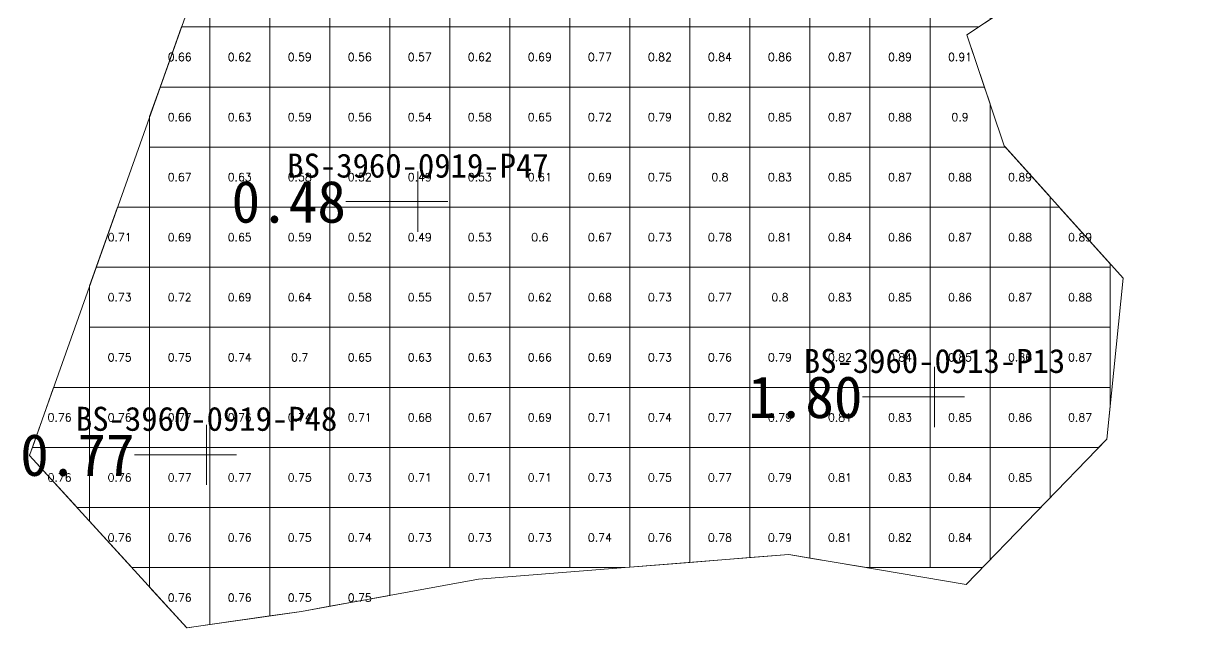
# Model space of a CAD drawing. Header units: inches. Extents: x 469979.2 to 470048.5, y 4349716 to 4349799.5.
# Drawn here: x 469979.21 to 469998.6, y 4349715.99 to 4349726.05 of the extents above; entities that cross this region are included whole.
import ezdxf
from ezdxf.enums import TextEntityAlignment as Align

# ---------------------------------------------------------------- set-up
doc = ezdxf.new("R2010")
doc.units = ezdxf.units.IN
doc.header["$MEASUREMENT"] = 0
for name, color, linetype, lineweight in [('孔口文字', 7, 'Continuous', 0), ('点', 7, 'Continuous', 0), ('爆区方格网', 7, 'Continuous', 0), ('线条', 7, 'Continuous', 0), ('钻孔', 7, 'Continuous', 0)]:
    doc.layers.add(name, color=color, linetype=linetype, lineweight=lineweight)
doc.styles.add('3dmine_textStyle_1', font='', dxfattribs={"height": 1})
doc.styles.add('3dmine_textStyle_2', font='txt.shx', dxfattribs={"height": 1, "bigfont": 'gbcbig.shx'})
doc.styles.add('3dmine_textStyle_3', font='', dxfattribs={"height": 1})
doc.styles.get('3dmine_textStyle_1').set_extended_font_data('宋体')
doc.styles.get('3dmine_textStyle_3').set_extended_font_data('SimSun-ExtB')

msp = doc.modelspace()

# ---------------------------------------------------------------- hatches: boundary and pattern name
at = {"layer": '钻孔', "linetype": 'Continuous', "lineweight": 0, "true_color": 0x808080, "extrusion": (0, 1, 0)}
msp.add_hatch(color=8, dxfattribs=at).paths.add_polyline_path([(-469986.79, 3950.175), (-469985.79, 3950.175), (-469985.79, 3961.175), (-469986.79, 3961.175)], flags=0)
at = {"layer": '钻孔', "linetype": 'Continuous', "lineweight": 0, "true_color": 0x00ffff, "extrusion": (0, -1, 0)}
msp.add_hatch(color=4, dxfattribs=at).paths.add_polyline_path([(469994.395, 3950.105), (469995.395, 3950.105), (469995.395, 3961.105), (469994.395, 3961.105)], flags=0)
at = {"layer": '钻孔', "linetype": 'Continuous', "lineweight": 0, "true_color": 0x00ffff, "extrusion": (0, 1, 0)}
msp.add_hatch(color=4, dxfattribs=at).paths.add_polyline_path([(-469983.269, 3950.273), (-469982.269, 3950.273), (-469982.269, 3961.273), (-469983.269, 3961.273)], flags=0)

# ---------------------------------------------------------------- linework, layer by layer
at = {"color": 4, "linetype": 'Continuous', "lineweight": 0, "true_color": 0x00ffff, "elevation": 3955.55}
msp.add_lwpolyline([(469981.939, 4349715.989), (469979.319, 4349718.857), (469979.319, 4349718.857), (469982.249, 4349727.115), (469986.942, 4349732.905), (469991.471, 4349738.415), (469994.49, 4349741.345), (469997.35, 4349738.576), (469998.986, 4349737.677), (470002.076, 4349739.66), (470004.151, 4349742.268), (470007.875, 4349739.742), (470008.312, 4349737.589), (470004.433, 4349733.597), (470000.499, 4349729.542), (469994.936, 4349725.857), (469995.557, 4349724.011), (469997.537, 4349721.806), (469997.264, 4349719.129), (469994.922, 4349716.71), (469991.967, 4349717.209), (469986.797, 4349716.795), (469983.848, 4349716.26), (469981.939, 4349715.989)], dxfattribs=at)
at = {"layer": '点', "color": 138, "linetype": 'Continuous', "lineweight": 0, "true_color": 0x004c4c}
for points, elevation in [([(469985.79, 4349722.582), (469985.79, 4349723.582)], 3961.175), ([(469986.29, 4349723.082), (469985.29, 4349723.082)], 3961.175), ([(469982.269, 4349718.367), (469982.269, 4349719.367)], 3961.273), ([(469982.769, 4349718.867), (469981.769, 4349718.867)], 3961.273)]:
    msp.add_lwpolyline(points, dxfattribs=dict(at, elevation=elevation))
at = {"layer": '点', "color": 4, "linetype": 'Continuous', "lineweight": 0, "true_color": 0x00ffff, "elevation": 3961.105}
for points in [[(469994.395, 4349719.33), (469994.395, 4349720.33)], [(469994.895, 4349719.83), (469993.895, 4349719.83)]]:
    msp.add_lwpolyline(points, dxfattribs=at)
at = {"layer": '爆区方格网', "color": 4, "linetype": 'Continuous', "lineweight": 0, "true_color": 0x00ffff, "elevation": 3961.273}
for points in [[(469983.32, 4349725.99), (469982.32, 4349725.99), (469982.32, 4349726.99), (469983.32, 4349726.99), (469983.32, 4349725.99)], [(469984.32, 4349725.99), (469983.32, 4349725.99), (469983.32, 4349726.99), (469984.32, 4349726.99), (469984.32, 4349725.99)], [(469985.32, 4349725.99), (469984.32, 4349725.99), (469984.32, 4349726.99), (469985.32, 4349726.99), (469985.32, 4349725.99)], [(469986.32, 4349725.99), (469985.32, 4349725.99), (469985.32, 4349726.99), (469986.32, 4349726.99), (469986.32, 4349725.99)], [(469987.32, 4349725.99), (469986.32, 4349725.99), (469986.32, 4349726.99), (469987.32, 4349726.99), (469987.32, 4349725.99)], [(469988.32, 4349725.99), (469987.32, 4349725.99), (469987.32, 4349726.99), (469988.32, 4349726.99), (469988.32, 4349725.99)], [(469989.32, 4349725.99), (469988.32, 4349725.99), (469988.32, 4349726.99), (469989.32, 4349726.99), (469989.32, 4349725.99)], [(469990.32, 4349725.99), (469989.32, 4349725.99), (469989.32, 4349726.99), (469990.32, 4349726.99), (469990.32, 4349725.99)], [(469991.32, 4349725.99), (469990.32, 4349725.99), (469990.32, 4349726.99), (469991.32, 4349726.99), (469991.32, 4349725.99)], [(469992.32, 4349725.99), (469991.32, 4349725.99), (469991.32, 4349726.99), (469992.32, 4349726.99), (469992.32, 4349725.99)], [(469993.32, 4349725.99), (469992.32, 4349725.99), (469992.32, 4349726.99), (469993.32, 4349726.99), (469993.32, 4349725.99)], [(469994.32, 4349725.99), (469993.32, 4349725.99), (469993.32, 4349726.99), (469994.32, 4349726.99), (469994.32, 4349725.99)], [(469995.32, 4349726.112), (469995.136, 4349725.99), (469994.32, 4349725.99), (469994.32, 4349726.99), (469995.32, 4349726.99), (469995.32, 4349726.112)], [(469982.32, 4349724.99), (469981.495, 4349724.99), (469981.85, 4349725.99), (469982.32, 4349725.99), (469982.32, 4349724.99)], [(469983.32, 4349724.99), (469982.32, 4349724.99), (469982.32, 4349725.99), (469983.32, 4349725.99), (469983.32, 4349724.99)], [(469984.32, 4349724.99), (469983.32, 4349724.99), (469983.32, 4349725.99), (469984.32, 4349725.99), (469984.32, 4349724.99)], [(469985.32, 4349724.99), (469984.32, 4349724.99), (469984.32, 4349725.99), (469985.32, 4349725.99), (469985.32, 4349724.99)], [(469986.32, 4349724.99), (469985.32, 4349724.99), (469985.32, 4349725.99), (469986.32, 4349725.99), (469986.32, 4349724.99)], [(469987.32, 4349724.99), (469986.32, 4349724.99), (469986.32, 4349725.99), (469987.32, 4349725.99), (469987.32, 4349724.99)], [(469988.32, 4349724.99), (469987.32, 4349724.99), (469987.32, 4349725.99), (469988.32, 4349725.99), (469988.32, 4349724.99)], [(469989.32, 4349724.99), (469988.32, 4349724.99), (469988.32, 4349725.99), (469989.32, 4349725.99), (469989.32, 4349724.99)], [(469990.32, 4349724.99), (469989.32, 4349724.99), (469989.32, 4349725.99), (469990.32, 4349725.99), (469990.32, 4349724.99)], [(469991.32, 4349724.99), (469990.32, 4349724.99), (469990.32, 4349725.99), (469991.32, 4349725.99), (469991.32, 4349724.99)], [(469992.32, 4349724.99), (469991.32, 4349724.99), (469991.32, 4349725.99), (469992.32, 4349725.99), (469992.32, 4349724.99)], [(469993.32, 4349724.99), (469992.32, 4349724.99), (469992.32, 4349725.99), (469993.32, 4349725.99), (469993.32, 4349724.99)], [(469994.32, 4349724.99), (469993.32, 4349724.99), (469993.32, 4349725.99), (469994.32, 4349725.99), (469994.32, 4349724.99)], [(469994.936, 4349725.857), (469995.227, 4349724.99), (469994.32, 4349724.99), (469994.32, 4349725.99), (469995.136, 4349725.99), (469994.936, 4349725.857)], [(469982.32, 4349723.99), (469981.32, 4349723.99), (469981.32, 4349724.498), (469981.495, 4349724.99), (469982.32, 4349724.99), (469982.32, 4349723.99)], [(469983.32, 4349723.99), (469982.32, 4349723.99), (469982.32, 4349724.99), (469983.32, 4349724.99), (469983.32, 4349723.99)], [(469984.32, 4349723.99), (469983.32, 4349723.99), (469983.32, 4349724.99), (469984.32, 4349724.99), (469984.32, 4349723.99)], [(469985.32, 4349723.99), (469984.32, 4349723.99), (469984.32, 4349724.99), (469985.32, 4349724.99), (469985.32, 4349723.99)], [(469986.32, 4349723.99), (469985.32, 4349723.99), (469985.32, 4349724.99), (469986.32, 4349724.99), (469986.32, 4349723.99)], [(469987.32, 4349723.99), (469986.32, 4349723.99), (469986.32, 4349724.99), (469987.32, 4349724.99), (469987.32, 4349723.99)], [(469988.32, 4349723.99), (469987.32, 4349723.99), (469987.32, 4349724.99), (469988.32, 4349724.99), (469988.32, 4349723.99)], [(469989.32, 4349723.99), (469988.32, 4349723.99), (469988.32, 4349724.99), (469989.32, 4349724.99), (469989.32, 4349723.99)], [(469990.32, 4349723.99), (469989.32, 4349723.99), (469989.32, 4349724.99), (469990.32, 4349724.99), (469990.32, 4349723.99)], [(469991.32, 4349723.99), (469990.32, 4349723.99), (469990.32, 4349724.99), (469991.32, 4349724.99), (469991.32, 4349723.99)], [(469992.32, 4349723.99), (469991.32, 4349723.99), (469991.32, 4349724.99), (469992.32, 4349724.99), (469992.32, 4349723.99)], [(469993.32, 4349723.99), (469992.32, 4349723.99), (469992.32, 4349724.99), (469993.32, 4349724.99), (469993.32, 4349723.99)], [(469994.32, 4349723.99), (469993.32, 4349723.99), (469993.32, 4349724.99), (469994.32, 4349724.99), (469994.32, 4349723.99)], [(469995.32, 4349724.713), (469995.32, 4349723.99), (469994.32, 4349723.99), (469994.32, 4349724.99), (469995.227, 4349724.99), (469995.32, 4349724.713)], [(469982.32, 4349722.99), (469981.32, 4349722.99), (469981.32, 4349723.99), (469982.32, 4349723.99), (469982.32, 4349722.99)], [(469983.32, 4349722.99), (469982.32, 4349722.99), (469982.32, 4349723.99), (469983.32, 4349723.99), (469983.32, 4349722.99)], [(469984.32, 4349722.99), (469983.32, 4349722.99), (469983.32, 4349723.99), (469984.32, 4349723.99), (469984.32, 4349722.99)], [(469985.32, 4349722.99), (469984.32, 4349722.99), (469984.32, 4349723.99), (469985.32, 4349723.99), (469985.32, 4349722.99)], [(469986.32, 4349722.99), (469985.32, 4349722.99), (469985.32, 4349723.99), (469986.32, 4349723.99), (469986.32, 4349722.99)], [(469987.32, 4349722.99), (469986.32, 4349722.99), (469986.32, 4349723.99), (469987.32, 4349723.99), (469987.32, 4349722.99)], [(469988.32, 4349722.99), (469987.32, 4349722.99), (469987.32, 4349723.99), (469988.32, 4349723.99), (469988.32, 4349722.99)], [(469989.32, 4349722.99), (469988.32, 4349722.99), (469988.32, 4349723.99), (469989.32, 4349723.99), (469989.32, 4349722.99)], [(469990.32, 4349722.99), (469989.32, 4349722.99), (469989.32, 4349723.99), (469990.32, 4349723.99), (469990.32, 4349722.99)], [(469991.32, 4349722.99), (469990.32, 4349722.99), (469990.32, 4349723.99), (469991.32, 4349723.99), (469991.32, 4349722.99)], [(469992.32, 4349722.99), (469991.32, 4349722.99), (469991.32, 4349723.99), (469992.32, 4349723.99), (469992.32, 4349722.99)], [(469993.32, 4349722.99), (469992.32, 4349722.99), (469992.32, 4349723.99), (469993.32, 4349723.99), (469993.32, 4349722.99)], [(469994.32, 4349722.99), (469993.32, 4349722.99), (469993.32, 4349723.99), (469994.32, 4349723.99), (469994.32, 4349722.99)], [(469995.32, 4349722.99), (469994.32, 4349722.99), (469994.32, 4349723.99), (469995.32, 4349723.99), (469995.32, 4349722.99)], [(469996.32, 4349723.16), (469996.32, 4349722.99), (469995.32, 4349722.99), (469995.32, 4349723.99), (469995.575, 4349723.99), (469996.32, 4349723.16)], [(469981.32, 4349721.99), (469980.431, 4349721.99), (469980.786, 4349722.99), (469981.32, 4349722.99), (469981.32, 4349721.99)], [(469982.32, 4349721.99), (469981.32, 4349721.99), (469981.32, 4349722.99), (469982.32, 4349722.99), (469982.32, 4349721.99)], [(469983.32, 4349721.99), (469982.32, 4349721.99), (469982.32, 4349722.99), (469983.32, 4349722.99), (469983.32, 4349721.99)], [(469984.32, 4349721.99), (469983.32, 4349721.99), (469983.32, 4349722.99), (469984.32, 4349722.99), (469984.32, 4349721.99)], [(469985.32, 4349721.99), (469984.32, 4349721.99), (469984.32, 4349722.99), (469985.32, 4349722.99), (469985.32, 4349721.99)], [(469986.32, 4349721.99), (469985.32, 4349721.99), (469985.32, 4349722.99), (469986.32, 4349722.99), (469986.32, 4349721.99)], [(469987.32, 4349721.99), (469986.32, 4349721.99), (469986.32, 4349722.99), (469987.32, 4349722.99), (469987.32, 4349721.99)], [(469988.32, 4349721.99), (469987.32, 4349721.99), (469987.32, 4349722.99), (469988.32, 4349722.99), (469988.32, 4349721.99)], [(469989.32, 4349721.99), (469988.32, 4349721.99), (469988.32, 4349722.99), (469989.32, 4349722.99), (469989.32, 4349721.99)], [(469990.32, 4349721.99), (469989.32, 4349721.99), (469989.32, 4349722.99), (469990.32, 4349722.99), (469990.32, 4349721.99)], [(469991.32, 4349721.99), (469990.32, 4349721.99), (469990.32, 4349722.99), (469991.32, 4349722.99), (469991.32, 4349721.99)], [(469992.32, 4349721.99), (469991.32, 4349721.99), (469991.32, 4349722.99), (469992.32, 4349722.99), (469992.32, 4349721.99)], [(469993.32, 4349721.99), (469992.32, 4349721.99), (469992.32, 4349722.99), (469993.32, 4349722.99), (469993.32, 4349721.99)], [(469994.32, 4349721.99), (469993.32, 4349721.99), (469993.32, 4349722.99), (469994.32, 4349722.99), (469994.32, 4349721.99)], [(469995.32, 4349721.99), (469994.32, 4349721.99), (469994.32, 4349722.99), (469995.32, 4349722.99), (469995.32, 4349721.99)], [(469996.32, 4349721.99), (469995.32, 4349721.99), (469995.32, 4349722.99), (469996.32, 4349722.99), (469996.32, 4349721.99)], [(469997.32, 4349722.047), (469997.32, 4349721.99), (469996.32, 4349721.99), (469996.32, 4349722.99), (469996.473, 4349722.99), (469997.32, 4349722.047)], [(469981.32, 4349720.99), (469980.32, 4349720.99), (469980.32, 4349721.679), (469980.431, 4349721.99), (469981.32, 4349721.99), (469981.32, 4349720.99)], [(469982.32, 4349720.99), (469981.32, 4349720.99), (469981.32, 4349721.99), (469982.32, 4349721.99), (469982.32, 4349720.99)], [(469983.32, 4349720.99), (469982.32, 4349720.99), (469982.32, 4349721.99), (469983.32, 4349721.99), (469983.32, 4349720.99)], [(469984.32, 4349720.99), (469983.32, 4349720.99), (469983.32, 4349721.99), (469984.32, 4349721.99), (469984.32, 4349720.99)], [(469985.32, 4349720.99), (469984.32, 4349720.99), (469984.32, 4349721.99), (469985.32, 4349721.99), (469985.32, 4349720.99)], [(469986.32, 4349720.99), (469985.32, 4349720.99), (469985.32, 4349721.99), (469986.32, 4349721.99), (469986.32, 4349720.99)], [(469987.32, 4349720.99), (469986.32, 4349720.99), (469986.32, 4349721.99), (469987.32, 4349721.99), (469987.32, 4349720.99)], [(469988.32, 4349720.99), (469987.32, 4349720.99), (469987.32, 4349721.99), (469988.32, 4349721.99), (469988.32, 4349720.99)], [(469989.32, 4349720.99), (469988.32, 4349720.99), (469988.32, 4349721.99), (469989.32, 4349721.99), (469989.32, 4349720.99)], [(469990.32, 4349720.99), (469989.32, 4349720.99), (469989.32, 4349721.99), (469990.32, 4349721.99), (469990.32, 4349720.99)], [(469991.32, 4349720.99), (469990.32, 4349720.99), (469990.32, 4349721.99), (469991.32, 4349721.99), (469991.32, 4349720.99)], [(469992.32, 4349720.99), (469991.32, 4349720.99), (469991.32, 4349721.99), (469992.32, 4349721.99), (469992.32, 4349720.99)], [(469993.32, 4349720.99), (469992.32, 4349720.99), (469992.32, 4349721.99), (469993.32, 4349721.99), (469993.32, 4349720.99)], [(469994.32, 4349720.99), (469993.32, 4349720.99), (469993.32, 4349721.99), (469994.32, 4349721.99), (469994.32, 4349720.99)], [(469995.32, 4349720.99), (469994.32, 4349720.99), (469994.32, 4349721.99), (469995.32, 4349721.99), (469995.32, 4349720.99)], [(469996.32, 4349720.99), (469995.32, 4349720.99), (469995.32, 4349721.99), (469996.32, 4349721.99), (469996.32, 4349720.99)], [(469997.32, 4349720.99), (469996.32, 4349720.99), (469996.32, 4349721.99), (469997.32, 4349721.99), (469997.32, 4349720.99)], [(469981.32, 4349719.99), (469980.32, 4349719.99), (469980.32, 4349720.99), (469981.32, 4349720.99), (469981.32, 4349719.99)], [(469982.32, 4349719.99), (469981.32, 4349719.99), (469981.32, 4349720.99), (469982.32, 4349720.99), (469982.32, 4349719.99)], [(469983.32, 4349719.99), (469982.32, 4349719.99), (469982.32, 4349720.99), (469983.32, 4349720.99), (469983.32, 4349719.99)], [(469984.32, 4349719.99), (469983.32, 4349719.99), (469983.32, 4349720.99), (469984.32, 4349720.99), (469984.32, 4349719.99)], [(469985.32, 4349719.99), (469984.32, 4349719.99), (469984.32, 4349720.99), (469985.32, 4349720.99), (469985.32, 4349719.99)], [(469986.32, 4349719.99), (469985.32, 4349719.99), (469985.32, 4349720.99), (469986.32, 4349720.99), (469986.32, 4349719.99)], [(469987.32, 4349719.99), (469986.32, 4349719.99), (469986.32, 4349720.99), (469987.32, 4349720.99), (469987.32, 4349719.99)], [(469988.32, 4349719.99), (469987.32, 4349719.99), (469987.32, 4349720.99), (469988.32, 4349720.99), (469988.32, 4349719.99)], [(469989.32, 4349719.99), (469988.32, 4349719.99), (469988.32, 4349720.99), (469989.32, 4349720.99), (469989.32, 4349719.99)], [(469990.32, 4349719.99), (469989.32, 4349719.99), (469989.32, 4349720.99), (469990.32, 4349720.99), (469990.32, 4349719.99)], [(469991.32, 4349719.99), (469990.32, 4349719.99), (469990.32, 4349720.99), (469991.32, 4349720.99), (469991.32, 4349719.99)], [(469992.32, 4349719.99), (469991.32, 4349719.99), (469991.32, 4349720.99), (469992.32, 4349720.99), (469992.32, 4349719.99)], [(469993.32, 4349719.99), (469992.32, 4349719.99), (469992.32, 4349720.99), (469993.32, 4349720.99), (469993.32, 4349719.99)], [(469994.32, 4349719.99), (469993.32, 4349719.99), (469993.32, 4349720.99), (469994.32, 4349720.99), (469994.32, 4349719.99)], [(469995.32, 4349719.99), (469994.32, 4349719.99), (469994.32, 4349720.99), (469995.32, 4349720.99), (469995.32, 4349719.99)], [(469996.32, 4349719.99), (469995.32, 4349719.99), (469995.32, 4349720.99), (469996.32, 4349720.99), (469996.32, 4349719.99)], [(469997.32, 4349719.99), (469996.32, 4349719.99), (469996.32, 4349720.99), (469997.32, 4349720.99), (469997.32, 4349719.99)], [(469980.32, 4349718.99), (469979.366, 4349718.99), (469979.721, 4349719.99), (469980.32, 4349719.99), (469980.32, 4349718.99)], [(469981.32, 4349718.99), (469980.32, 4349718.99), (469980.32, 4349719.99), (469981.32, 4349719.99), (469981.32, 4349718.99)], [(469982.32, 4349718.99), (469981.32, 4349718.99), (469981.32, 4349719.99), (469982.32, 4349719.99), (469982.32, 4349718.99)], [(469983.32, 4349718.99), (469982.32, 4349718.99), (469982.32, 4349719.99), (469983.32, 4349719.99), (469983.32, 4349718.99)], [(469984.32, 4349718.99), (469983.32, 4349718.99), (469983.32, 4349719.99), (469984.32, 4349719.99), (469984.32, 4349718.99)], [(469985.32, 4349718.99), (469984.32, 4349718.99), (469984.32, 4349719.99), (469985.32, 4349719.99), (469985.32, 4349718.99)], [(469986.32, 4349718.99), (469985.32, 4349718.99), (469985.32, 4349719.99), (469986.32, 4349719.99), (469986.32, 4349718.99)], [(469987.32, 4349718.99), (469986.32, 4349718.99), (469986.32, 4349719.99), (469987.32, 4349719.99), (469987.32, 4349718.99)], [(469988.32, 4349718.99), (469987.32, 4349718.99), (469987.32, 4349719.99), (469988.32, 4349719.99), (469988.32, 4349718.99)], [(469989.32, 4349718.99), (469988.32, 4349718.99), (469988.32, 4349719.99), (469989.32, 4349719.99), (469989.32, 4349718.99)], [(469990.32, 4349718.99), (469989.32, 4349718.99), (469989.32, 4349719.99), (469990.32, 4349719.99), (469990.32, 4349718.99)], [(469991.32, 4349718.99), (469990.32, 4349718.99), (469990.32, 4349719.99), (469991.32, 4349719.99), (469991.32, 4349718.99)], [(469992.32, 4349718.99), (469991.32, 4349718.99), (469991.32, 4349719.99), (469992.32, 4349719.99), (469992.32, 4349718.99)], [(469993.32, 4349718.99), (469992.32, 4349718.99), (469992.32, 4349719.99), (469993.32, 4349719.99), (469993.32, 4349718.99)], [(469994.32, 4349718.99), (469993.32, 4349718.99), (469993.32, 4349719.99), (469994.32, 4349719.99), (469994.32, 4349718.99)], [(469995.32, 4349718.99), (469994.32, 4349718.99), (469994.32, 4349719.99), (469995.32, 4349719.99), (469995.32, 4349718.99)], [(469996.32, 4349718.99), (469995.32, 4349718.99), (469995.32, 4349719.99), (469996.32, 4349719.99), (469996.32, 4349718.99)], [(469997.32, 4349719.684), (469997.264, 4349719.129), (469997.129, 4349718.99), (469996.32, 4349718.99), (469996.32, 4349719.99), (469997.32, 4349719.99), (469997.32, 4349719.684)], [(469980.32, 4349717.99), (469980.112, 4349717.99), (469979.32, 4349718.856), (469979.32, 4349718.86), (469979.366, 4349718.99), (469980.32, 4349718.99), (469980.32, 4349717.99)], [(469981.32, 4349717.99), (469980.32, 4349717.99), (469980.32, 4349718.99), (469981.32, 4349718.99), (469981.32, 4349717.99)], [(469982.32, 4349717.99), (469981.32, 4349717.99), (469981.32, 4349718.99), (469982.32, 4349718.99), (469982.32, 4349717.99)], [(469983.32, 4349717.99), (469982.32, 4349717.99), (469982.32, 4349718.99), (469983.32, 4349718.99), (469983.32, 4349717.99)], [(469984.32, 4349717.99), (469983.32, 4349717.99), (469983.32, 4349718.99), (469984.32, 4349718.99), (469984.32, 4349717.99)], [(469985.32, 4349717.99), (469984.32, 4349717.99), (469984.32, 4349718.99), (469985.32, 4349718.99), (469985.32, 4349717.99)], [(469986.32, 4349717.99), (469985.32, 4349717.99), (469985.32, 4349718.99), (469986.32, 4349718.99), (469986.32, 4349717.99)], [(469987.32, 4349717.99), (469986.32, 4349717.99), (469986.32, 4349718.99), (469987.32, 4349718.99), (469987.32, 4349717.99)], [(469988.32, 4349717.99), (469987.32, 4349717.99), (469987.32, 4349718.99), (469988.32, 4349718.99), (469988.32, 4349717.99)], [(469989.32, 4349717.99), (469988.32, 4349717.99), (469988.32, 4349718.99), (469989.32, 4349718.99), (469989.32, 4349717.99)], [(469990.32, 4349717.99), (469989.32, 4349717.99), (469989.32, 4349718.99), (469990.32, 4349718.99), (469990.32, 4349717.99)], [(469991.32, 4349717.99), (469990.32, 4349717.99), (469990.32, 4349718.99), (469991.32, 4349718.99), (469991.32, 4349717.99)], [(469992.32, 4349717.99), (469991.32, 4349717.99), (469991.32, 4349718.99), (469992.32, 4349718.99), (469992.32, 4349717.99)], [(469993.32, 4349717.99), (469992.32, 4349717.99), (469992.32, 4349718.99), (469993.32, 4349718.99), (469993.32, 4349717.99)], [(469994.32, 4349717.99), (469993.32, 4349717.99), (469993.32, 4349718.99), (469994.32, 4349718.99), (469994.32, 4349717.99)], [(469995.32, 4349717.99), (469994.32, 4349717.99), (469994.32, 4349718.99), (469995.32, 4349718.99), (469995.32, 4349717.99)], [(469996.32, 4349718.154), (469996.161, 4349717.99), (469995.32, 4349717.99), (469995.32, 4349718.99), (469996.32, 4349718.99), (469996.32, 4349718.154)], [(469981.32, 4349716.99), (469981.025, 4349716.99), (469980.32, 4349717.762), (469980.32, 4349717.99), (469981.32, 4349717.99), (469981.32, 4349716.99)], [(469982.32, 4349716.99), (469981.32, 4349716.99), (469981.32, 4349717.99), (469982.32, 4349717.99), (469982.32, 4349716.99)], [(469983.32, 4349716.99), (469982.32, 4349716.99), (469982.32, 4349717.99), (469983.32, 4349717.99), (469983.32, 4349716.99)], [(469984.32, 4349716.99), (469983.32, 4349716.99), (469983.32, 4349717.99), (469984.32, 4349717.99), (469984.32, 4349716.99)], [(469985.32, 4349716.99), (469984.32, 4349716.99), (469984.32, 4349717.99), (469985.32, 4349717.99), (469985.32, 4349716.99)], [(469986.32, 4349716.99), (469985.32, 4349716.99), (469985.32, 4349717.99), (469986.32, 4349717.99), (469986.32, 4349716.99)], [(469987.32, 4349716.99), (469986.32, 4349716.99), (469986.32, 4349717.99), (469987.32, 4349717.99), (469987.32, 4349716.99)], [(469988.32, 4349716.99), (469987.32, 4349716.99), (469987.32, 4349717.99), (469988.32, 4349717.99), (469988.32, 4349716.99)], [(469989.32, 4349716.997), (469989.236, 4349716.99), (469988.32, 4349716.99), (469988.32, 4349717.99), (469989.32, 4349717.99), (469989.32, 4349716.997)], [(469990.32, 4349717.077), (469989.32, 4349716.997), (469989.32, 4349717.99), (469990.32, 4349717.99), (469990.32, 4349717.077)], [(469991.32, 4349717.157), (469990.32, 4349717.077), (469990.32, 4349717.99), (469991.32, 4349717.99), (469991.32, 4349717.157)], [(469992.32, 4349717.149), (469991.967, 4349717.209), (469991.32, 4349717.157), (469991.32, 4349717.99), (469992.32, 4349717.99), (469992.32, 4349717.149)], [(469993.32, 4349716.99), (469993.262, 4349716.99), (469992.32, 4349717.149), (469992.32, 4349717.99), (469993.32, 4349717.99), (469993.32, 4349716.99)], [(469994.32, 4349716.99), (469993.32, 4349716.99), (469993.32, 4349717.99), (469994.32, 4349717.99), (469994.32, 4349716.99)], [(469995.32, 4349717.122), (469995.193, 4349716.99), (469994.32, 4349716.99), (469994.32, 4349717.99), (469995.32, 4349717.99), (469995.32, 4349717.122)], [(469982.32, 4349716.043), (469981.947, 4349715.99), (469981.939, 4349715.99), (469981.32, 4349716.667), (469981.32, 4349716.99), (469982.32, 4349716.99), (469982.32, 4349716.043)], [(469983.32, 4349716.185), (469982.32, 4349716.043), (469982.32, 4349716.99), (469983.32, 4349716.99), (469983.32, 4349716.185)], [(469984.32, 4349716.346), (469983.848, 4349716.26), (469983.32, 4349716.185), (469983.32, 4349716.99), (469984.32, 4349716.99), (469984.32, 4349716.346)], [(469985.32, 4349716.527), (469984.32, 4349716.346), (469984.32, 4349716.99), (469985.32, 4349716.99), (469985.32, 4349716.527)]]:
    msp.add_lwpolyline(points, dxfattribs=at)
at = {"layer": '线条', "color": 138, "linetype": 'Continuous', "lineweight": 0, "true_color": 0x004c4c}
for points, elevation in [([(469985.79, 4349723.082), (469985.79, 4349723.082), (469985.79, 4349723.082)], 3961.175), ([(469982.269, 4349718.867), (469982.269, 4349718.867), (469982.269, 4349718.867)], 3961.273)]:
    msp.add_lwpolyline(points, dxfattribs=dict(at, elevation=elevation))
at = {"layer": '线条', "color": 4, "linetype": 'Continuous', "lineweight": 0, "true_color": 0x00ffff, "elevation": 3961.105}
msp.add_lwpolyline([(469994.395, 4349719.83), (469994.395, 4349719.83), (469994.395, 4349719.83)], dxfattribs=at)
at = {"layer": '钻孔', "color": 8, "linetype": 'Continuous', "lineweight": 0, "true_color": 0x808080}
for elevation in [3961.175, 3950.175]:
    msp.add_lwpolyline([(469985.79, 4349723.082), (469984.59, 4349723.082)], dxfattribs=dict(at, elevation=elevation))
at = {"layer": '钻孔', "color": 4, "linetype": 'Continuous', "lineweight": 0, "true_color": 0x00ffff}
for points, elevation in [([(469994.395, 4349719.83), (469993.195, 4349719.83)], 3961.105), ([(469994.395, 4349719.83), (469993.195, 4349719.83)], 3950.105), ([(469982.269, 4349718.867), (469981.069, 4349718.867)], 3961.273), ([(469982.269, 4349718.867), (469981.069, 4349718.867)], 3950.273)]:
    msp.add_lwpolyline(points, dxfattribs=dict(at, elevation=elevation))

# ---------------------------------------------------------------- texts
at = {"color": 4, "linetype": 'Continuous', "lineweight": 0, "true_color": 0x00ffff, "style": '3dmine_textStyle_2'}
for s, p in [('0.66', (469981.82, 4349725.49, 3961.273)), ('0.62', (469982.82, 4349725.49, 3961.273)), ('0.59', (469983.82, 4349725.49, 3961.273)), ('0.56', (469984.82, 4349725.49, 3961.273)), ('0.57', (469985.82, 4349725.49, 3961.273)), ('0.62', (469986.82, 4349725.49, 3961.273)), ('0.69', (469987.82, 4349725.49, 3961.273)), ('0.77', (469988.82, 4349725.49, 3961.273)), ('0.82', (469989.82, 4349725.49, 3961.273)), ('0.84', (469990.82, 4349725.49, 3961.273)), ('0.86', (469991.82, 4349725.49, 3961.273)), ('0.87', (469992.82, 4349725.49, 3961.273)), ('0.89', (469993.82, 4349725.49, 3961.273)), ('0.91', (469994.82, 4349725.49, 3961.273)), ('0.66', (469981.82, 4349724.49, 3961.273)), ('0.63', (469982.82, 4349724.49, 3961.273)), ('0.59', (469983.82, 4349724.49, 3961.273)), ('0.56', (469984.82, 4349724.49, 3961.273)), ('0.54', (469985.82, 4349724.49, 3961.273)), ('0.58', (469986.82, 4349724.49, 3961.273)), ('0.65', (469987.82, 4349724.49, 3961.273)), ('0.72', (469988.82, 4349724.49, 3961.273)), ('0.79', (469989.82, 4349724.49, 3961.273)), ('0.82', (469990.82, 4349724.49, 3961.273)), ('0.85', (469991.82, 4349724.49, 3961.273)), ('0.87', (469992.82, 4349724.49, 3961.273)), ('0.88', (469993.82, 4349724.49, 3961.273)), ('0.9', (469994.82, 4349724.49, 3961.273)), ('0.67', (469981.82, 4349723.49, 3961.273)), ('0.63', (469982.82, 4349723.49, 3961.273)), ('0.58', (469983.82, 4349723.49, 3961.273)), ('0.52', (469984.82, 4349723.49, 3961.273)), ('0.49', (469985.82, 4349723.49, 3961.273)), ('0.53', (469986.82, 4349723.49, 3961.273)), ('0.61', (469987.82, 4349723.49, 3961.273)), ('0.69', (469988.82, 4349723.49, 3961.273)), ('0.75', (469989.82, 4349723.49, 3961.273)), ('0.8', (469990.82, 4349723.49, 3961.273)), ('0.83', (469991.82, 4349723.49, 3961.273)), ('0.85', (469992.82, 4349723.49, 3961.273)), ('0.87', (469993.82, 4349723.49, 3961.273)), ('0.88', (469994.82, 4349723.49, 3961.273)), ('0.89', (469995.82, 4349723.49, 3961.273)), ('0.71', (469980.82, 4349722.49, 3961.273)), ('0.69', (469981.82, 4349722.49, 3961.273)), ('0.65', (469982.82, 4349722.49, 3961.273)), ('0.59', (469983.82, 4349722.49, 3961.273)), ('0.52', (469984.82, 4349722.49, 3961.273)), ('0.49', (469985.82, 4349722.49, 3961.273)), ('0.53', (469986.82, 4349722.49, 3961.273)), ('0.6', (469987.82, 4349722.49, 3961.273)), ('0.67', (469988.82, 4349722.49, 3961.273)), ('0.73', (469989.82, 4349722.49, 3961.273)), ('0.78', (469990.82, 4349722.49, 3961.273)), ('0.81', (469991.82, 4349722.49, 3961.273)), ('0.84', (469992.82, 4349722.49, 3961.273)), ('0.86', (469993.82, 4349722.49, 3961.273)), ('0.87', (469994.82, 4349722.49, 3961.273)), ('0.88', (469995.82, 4349722.49, 3961.273)), ('0.89', (469996.82, 4349722.49, 3961.273)), ('0.73', (469980.82, 4349721.49, 3961.273)), ('0.72', (469981.82, 4349721.49, 3961.273)), ('0.69', (469982.82, 4349721.49, 3961.273)), ('0.64', (469983.82, 4349721.49, 3961.273)), ('0.58', (469984.82, 4349721.49, 3961.273)), ('0.55', (469985.82, 4349721.49, 3961.273)), ('0.57', (469986.82, 4349721.49, 3961.273)), ('0.62', (469987.82, 4349721.49, 3961.273)), ('0.68', (469988.82, 4349721.49, 3961.273)), ('0.73', (469989.82, 4349721.49, 3961.273)), ('0.77', (469990.82, 4349721.49, 3961.273)), ('0.8', (469991.82, 4349721.49, 3961.273)), ('0.83', (469992.82, 4349721.49, 3961.273)), ('0.85', (469993.82, 4349721.49, 3961.273)), ('0.86', (469994.82, 4349721.49, 3961.273)), ('0.87', (469995.82, 4349721.49, 3961.273)), ('0.88', (469996.82, 4349721.49, 3961.273)), ('0.75', (469980.82, 4349720.49, 3961.273)), ('0.75', (469981.82, 4349720.49, 3961.273)), ('0.74', (469982.82, 4349720.49, 3961.273)), ('0.7', (469983.82, 4349720.49, 3961.273)), ('0.65', (469984.82, 4349720.49, 3961.273)), ('0.63', (469985.82, 4349720.49, 3961.273)), ('0.63', (469986.82, 4349720.49, 3961.273)), ('0.66', (469987.82, 4349720.49, 3961.273)), ('0.69', (469988.82, 4349720.49, 3961.273)), ('0.73', (469989.82, 4349720.49, 3961.273)), ('0.76', (469990.82, 4349720.49, 3961.273)), ('0.79', (469991.82, 4349720.49, 3961.273)), ('0.82', (469992.82, 4349720.49, 3961.273)), ('0.84', (469993.82, 4349720.49, 3961.273)), ('0.85', (469994.82, 4349720.49, 3961.273)), ('0.86', (469995.82, 4349720.49, 3961.273)), ('0.87', (469996.82, 4349720.49, 3961.273)), ('0.76', (469979.82, 4349719.49, 3961.273)), ('0.76', (469980.82, 4349719.49, 3961.273)), ('0.77', (469981.82, 4349719.49, 3961.273)), ('0.76', (469982.82, 4349719.49, 3961.273)), ('0.74', (469983.82, 4349719.49, 3961.273)), ('0.71', (469984.82, 4349719.49, 3961.273)), ('0.68', (469985.82, 4349719.49, 3961.273)), ('0.67', (469986.82, 4349719.49, 3961.273)), ('0.69', (469987.82, 4349719.49, 3961.273)), ('0.71', (469988.82, 4349719.49, 3961.273)), ('0.74', (469989.82, 4349719.49, 3961.273)), ('0.77', (469990.82, 4349719.49, 3961.273)), ('0.79', (469991.82, 4349719.49, 3961.273)), ('0.81', (469992.82, 4349719.49, 3961.273)), ('0.83', (469993.82, 4349719.49, 3961.273)), ('0.85', (469994.82, 4349719.49, 3961.273)), ('0.86', (469995.82, 4349719.49, 3961.273)), ('0.87', (469996.82, 4349719.49, 3961.273)), ('0.76', (469979.82, 4349718.49, 3961.273)), ('0.76', (469980.82, 4349718.49, 3961.273)), ('0.77', (469981.82, 4349718.49, 3961.273)), ('0.77', (469982.82, 4349718.49, 3961.273)), ('0.75', (469983.82, 4349718.49, 3961.273)), ('0.73', (469984.82, 4349718.49, 3961.273)), ('0.71', (469985.82, 4349718.49, 3961.273)), ('0.71', (469986.82, 4349718.49, 3961.273)), ('0.71', (469987.82, 4349718.49, 3961.273)), ('0.73', (469988.82, 4349718.49, 3961.273)), ('0.75', (469989.82, 4349718.49, 3961.273)), ('0.77', (469990.82, 4349718.49, 3961.273)), ('0.79', (469991.82, 4349718.49, 3961.273)), ('0.81', (469992.82, 4349718.49, 3961.273)), ('0.83', (469993.82, 4349718.49, 3961.273)), ('0.84', (469994.82, 4349718.49, 3961.273)), ('0.85', (469995.82, 4349718.49, 3961.273)), ('0.76', (469980.82, 4349717.49, 3961.273)), ('0.76', (469981.82, 4349717.49, 3961.273)), ('0.76', (469982.82, 4349717.49, 3961.273)), ('0.75', (469983.82, 4349717.49, 3961.273)), ('0.74', (469984.82, 4349717.49, 3961.273)), ('0.73', (469985.82, 4349717.49, 3961.273)), ('0.73', (469986.82, 4349717.49, 3961.273)), ('0.73', (469987.82, 4349717.49, 3961.273)), ('0.74', (469988.82, 4349717.49, 3961.273)), ('0.76', (469989.82, 4349717.49, 3961.273)), ('0.78', (469990.82, 4349717.49, 3961.273)), ('0.79', (469991.82, 4349717.49, 3961.273)), ('0.81', (469992.82, 4349717.49, 3961.273)), ('0.82', (469993.82, 4349717.49, 3961.273)), ('0.84', (469994.82, 4349717.49, 3961.273)), ('0.76', (469981.82, 4349716.49, 3961.273)), ('0.76', (469982.82, 4349716.49, 3961.273)), ('0.75', (469983.82, 4349716.49, 3961.273)), ('0.75', (469984.82, 4349716.49, 3961.273))]:
    msp.add_text(s, height=0.1333, dxfattribs=at).set_placement(p, align=Align.MIDDLE_CENTER)
at = {"layer": '孔口文字', "color": 4, "linetype": 'Continuous', "lineweight": 0, "true_color": 0x00ffff, "style": '3dmine_textStyle_1'}
msp.add_text('BS-3960-0913-P13', height=0.4, dxfattribs=at).set_placement((469994.395, 4349720.23, 3961.105), align=Align.CENTER)
at = {"layer": '钻孔', "color": 138, "linetype": 'Continuous', "lineweight": 0, "true_color": 0x004c4c, "style": '3dmine_textStyle_3'}
for s, p in [('BS-3960-0919-P47', (469985.79, 4349723.482, 3961.175)), ('BS-3960-0919-P48', (469982.269, 4349719.267, 3961.273))]:
    msp.add_text(s, height=0.4, dxfattribs=at).set_placement(p, align=Align.CENTER)
at = {"layer": '钻孔', "color": 8, "linetype": 'Continuous', "lineweight": 0, "true_color": 0x808080, "style": '3dmine_textStyle_3'}
msp.add_text('0.48', height=0.7, dxfattribs=at).set_placement((469984.59, 4349723.082, 3955.675), align=Align.MIDDLE_RIGHT)
at = {"layer": '钻孔', "color": 4, "linetype": 'Continuous', "lineweight": 0, "true_color": 0x00ffff}
for s, style, p in [('1.80', '3dmine_textStyle_1', (469993.195, 4349719.83, 3961.105)), ('0.77', '3dmine_textStyle_3', (469981.069, 4349718.867, 3955.773))]:
    msp.add_text(s, height=0.7, dxfattribs=dict(at, style=style)).set_placement(p, align=Align.MIDDLE_RIGHT)

doc.saveas('drawing.dxf')
